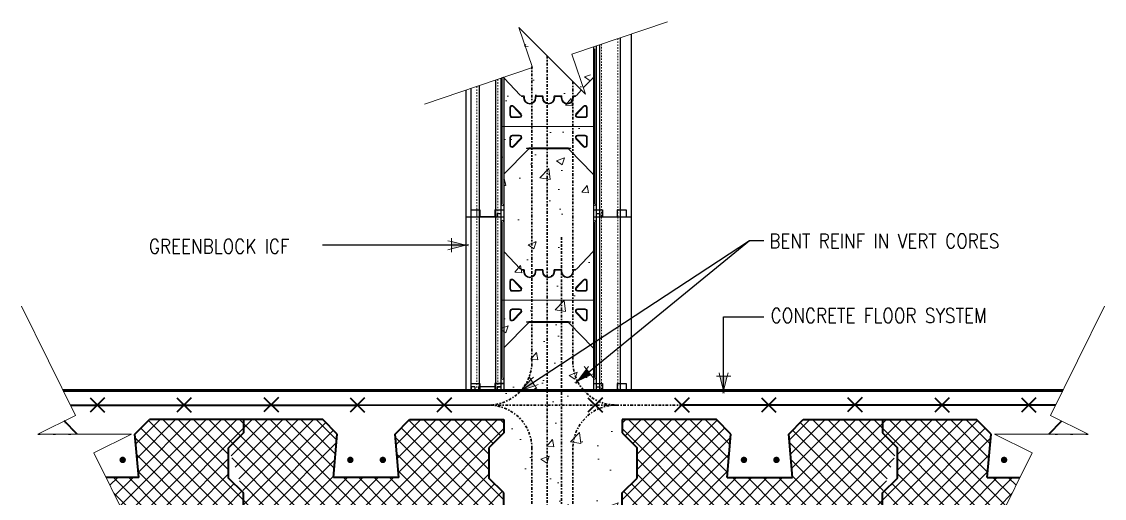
# Model space of a CAD drawing. Header units: inches. Extents: x -135.6 to -60.2, y 233.1 to 320.
# Drawn here: x -135.6 to -60.7, y 287.1 to 320 of the extents above; entities that cross this region are included whole.
import ezdxf

# ---------------------------------------------------------------- set-up
doc = ezdxf.new("R2010")
doc.units = ezdxf.units.IN
doc.header["$MEASUREMENT"] = 0
for name, pattern in [('CENTER', [2, 1.25, -0.25, 0.25, -0.25]), ('DASHED2', [0.375, 0.25, -0.125]), ('HIDDEN', [0.375, 0.25, -0.125])]:
    doc.linetypes.add(name, pattern=pattern)
for name, color, linetype, lineweight in [('A2 Hatch', 8, 'Continuous', 9), ('A4 medium', 7, 'Continuous', 35), ('A5 heavy', 5, 'Continuous', 53), ('DETAILS', 7, 'Continuous', 13), ('DIM', 3, 'Continuous', 13), ('REBAR', 2, 'CENTER', 30)]:
    doc.layers.add(name, color=color, linetype=linetype, lineweight=lineweight)
doc.styles.add('ARCTEXT', font='arctext.shx', dxfattribs={"width": 0.85})
doc.styles.add('RomanC', font='romanc.shx', dxfattribs={"width": 0.85, "height": 5})
doc.dimstyles.new('ARCTEXT1-4', dxfattribs={"dimtxt": 4, "dimasz": 2, "dimexe": 2, "dimexo": 2, "dimgap": 2, "dimtad": 1, "dimdec": 4, "dimzin": 3, "dimdsep": 46, "dimlunit": 4, "dimtxsty": 'ARCTEXT', "dimblk": 'ARCHTICK', "dimcen": 2, "dimaunit": 1, "dimadec": 0, "dimazin": 0, "dimtfac": 1, "dimtdec": 4, "dimtmove": 2, "dimatfit": 3, "dimldrblk": 'arrow', "dimfxl": 1, "dimtolj": 1, "dimtzin": 0, "dimarcsym": 0})
pattern_1 = [(45, (-3330.2749, 728.0245), (-0.53033009, 0.53033009), []), (135, (-3330.2749, 728.0245), (-0.53033009, -0.53033009), [])]
pattern_2 = [(135, (3134.04895, 728.0245), (0.53033009, 0.53033009), []), (45, (3134.04895, 728.0245), (0.53033009, -0.53033009), [])]

# ---------------------------------------------------------------- blocks, each defined once
blk = doc.blocks.new('_ArchTick')
at = {"color": 0, "linetype": 'ByBlock', "const_width": 0.15}
blk.add_lwpolyline([(-0.5, -0.5), (0.5, 0.5)], dxfattribs=at)
blk = doc.blocks.new('arrow')
at = {"layer": 'DIM'}
blk.add_hatch(color=253, dxfattribs=at).paths.add_polyline_path([(-2, 0.5), (-2, -0.5), (0, 0)])
at = {"layer": 'DIM', "lineweight": 9}
for points in [[(-2, 0.98), (-2, 0.5), (-2.47, 0.62)], [(0.37, 0.09), (0, 0)], [(0.37, -0.09), (0, 0)], [(-2, -0.98), (-2, -0.5), (-2.47, -0.62)]]:
    blk.add_lwpolyline(points, dxfattribs=at)
at = {"layer": 'DIM', "lineweight": 15}
blk.add_lwpolyline([(0, 0), (-2, -0.5), (-2, 0.5), (0, 0)], dxfattribs=at)

msp = doc.modelspace()

# ---------------------------------------------------------------- hatches: boundary and pattern name
at = {"ltscale": 0.15}
h = msp.add_hatch(dxfattribs=at)
h.set_pattern_fill('ANSI37', color=256, scale=6, style=0)
h.set_pattern_definition(pattern_2)
edge = h.paths.add_edge_path()
edge.add_line((-131.73, 291.526), (-132.635, 292.43))
edge.add_line((-134.461, 291.529), (-131.734, 291.529))
edge.add_line((-132.635, 292.43), (-134.461, 291.529))
h = msp.add_hatch(dxfattribs=at)
h.set_pattern_fill('ANSI37', color=256, scale=6, style=0)
h.set_pattern_definition(pattern_1)
edge = h.paths.add_edge_path()
edge.add_line((-64.495, 291.526), (-63.591, 292.43))
edge.add_line((-61.765, 291.529), (-64.492, 291.529))
edge.add_line((-63.591, 292.43), (-61.765, 291.529))
at = {"layer": 'A2 Hatch', "ltscale": 0.15}
h = msp.add_hatch(dxfattribs=at)
h.set_pattern_fill('AR-CONC', color=256, scale=0.8, style=0)
h.set_pattern_definition([(50, (-3184.082, 732.2644), (5.7380815, -0.502017), [0.6, -6.6]), (355, (-3184.082, 732.2644), (-1.110011, 6.017537), [0.48, -5.28]), (100.45145, (-3183.604, 732.2225), (4.628071, 5.51552), [0.509922, -5.609137]), (46.1842, (-3184.082, 733.8644), (8.537928, -1.324152), [0.9, -9.9]), (96.63564, (-3183.371, 733.754), (7.477296, 7.792949), [0.764882, -8.413704]), (351.1842, (-3184.082, 733.864), (7.477296, 7.79295), [0.72, -7.92]), (21, (-3183.282, 733.4644), (4.7752564, -3.220951), [0.6, -6.6]), (326, (-3183.282, 733.4644), (1.946523, 5.8012), [0.48, -5.28]), (71.45144, (-3182.8843, 733.196), (6.721779, 2.580249), [0.509922, -5.609137]), (37.5, (-3184.0822, 732.2644), (0.0972788, 2.6631508), [0, -5.216, 0, -5.36, 0, -5.3]), (7.5, (-3184.0822, 732.2644), (2.1045563, 3.1552937), [0, -3.056, 0, -5.096, 0, -2.02]), (327.5, (-3185.8662, 732.2644), (4.2705795, -0.180439), [0, -2, 0, -6.24, 0, -8.28]), (317.5, (-3186.6662, 732.2644), (4.6654894, 0.80084), [0, -2.6, 0, -4.144, 0, -5.88])])
h.paths.add_polyline_path([(-100.227, 316.178), (-102.213, 315.504), (-102.413, 258.488), (-99.543, 259.461), (-100.479, 262.221), (-95.883, 257.625), (-96.819, 260.385), (-94.213, 261.269), (-94.217, 293.851), (-96.217, 293.851), (-96.217, 317.537), (-97.502, 317.101), (-96.566, 314.341), (-101.163, 318.938)])
h = msp.add_hatch(dxfattribs=at)
h.set_pattern_fill('ANSI37', color=256, scale=6, style=0)
h.set_pattern_definition(pattern_2)
h.paths.add_polyline_path([(-120.213, 286.529), (-128.743, 286.529), (-129.73, 288.529), (-127.463, 288.529), (-127.73, 291.526), (-126.73, 292.526), (-120.213, 292.526), (-120.213, 291.605), (-121.248, 290.57), (-121.248, 288.488), (-120.213, 287.453)])
h = msp.add_hatch(dxfattribs=at)
h.set_pattern_fill('ANSI37', color=256, scale=6, style=0)
h.set_pattern_definition(pattern_2)
h.paths.add_polyline_path([(-108.73, 292.526), (-102.213, 292.526), (-102.213, 291.605), (-103.248, 290.57), (-103.248, 288.488), (-102.213, 287.453), (-102.213, 286.529), (-120.213, 286.529), (-120.213, 287.453), (-121.248, 288.488), (-121.248, 290.57), (-120.213, 291.605), (-120.213, 292.526), (-114.73, 292.526), (-113.73, 291.526), (-113.998, 288.529), (-109.463, 288.529), (-109.73, 291.526)])
edge = h.paths.add_edge_path()
edge.add_line((-120.213, 291.605), (-121.248, 290.57))
edge.add_line((-120.213, 287.453), (-121.248, 288.488))
edge.add_line((-121.248, 288.488), (-121.248, 290.57))
h = msp.add_hatch(dxfattribs=at)
h.set_pattern_fill('ANSI37', color=256, scale=6, style=0)
h.set_pattern_definition(pattern_1)
h.paths.add_polyline_path([(-87.495, 292.526), (-94.013, 292.526), (-94.013, 291.605), (-92.978, 290.57), (-92.978, 288.488), (-94.013, 287.453), (-94.013, 286.529), (-76.013, 286.529), (-76.013, 287.453), (-74.978, 288.488), (-74.978, 290.57), (-76.013, 291.605), (-76.013, 292.526), (-81.495, 292.526), (-82.495, 291.526), (-82.228, 288.529), (-86.763, 288.529), (-86.495, 291.526)])
edge = h.paths.add_edge_path()
edge.add_line((-76.013, 291.605), (-74.978, 290.57))
edge.add_line((-76.013, 287.453), (-74.978, 288.488))
edge.add_line((-74.978, 288.488), (-74.978, 290.57))
h = msp.add_hatch(dxfattribs=at)
h.set_pattern_fill('ANSI37', color=256, scale=6, style=0)
h.set_pattern_definition(pattern_1)
h.paths.add_polyline_path([(-76.013, 286.529), (-67.482, 286.529), (-66.495, 288.529), (-68.763, 288.529), (-68.495, 291.526), (-69.495, 292.526), (-76.013, 292.526), (-76.013, 291.605), (-74.978, 290.57), (-74.978, 288.488), (-76.013, 287.453)])
h = msp.add_hatch(color=256, dxfattribs=at)
edge = h.paths.add_edge_path()
edge.add_arc((-128.579, 289.74), 0.224, 0, 360)
h = msp.add_hatch(color=256, dxfattribs=at)
edge = h.paths.add_edge_path()
edge.add_arc((-112.828, 289.74), 0.224, 0, 360)
h = msp.add_hatch(color=256, dxfattribs=at)
edge = h.paths.add_edge_path()
edge.add_arc((-110.579, 289.74), 0.224, 0, 360)
h = msp.add_hatch(color=256, dxfattribs=at)
edge = h.paths.add_edge_path()
edge.add_arc((-85.593, 289.74), 0.224, 0, 360)
h = msp.add_hatch(color=256, dxfattribs=at)
edge = h.paths.add_edge_path()
edge.add_arc((-83.344, 289.74), 0.224, 0, 360)
h = msp.add_hatch(color=256, dxfattribs=at)
edge = h.paths.add_edge_path()
edge.add_arc((-67.593, 289.74), 0.224, 0, 360)

# ---------------------------------------------------------------- linework, layer by layer
at = {"color": 1}
for p, q in [((-93.388, 319.175), (-93.388, 306.529)), ((-95.598, 318.426), (-95.598, 306.529)), ((-94.153, 318.916), (-94.153, 306.529)), ((-96.013, 318.285), (-96.013, 306.529)), ((-95.813, 318.353), (-95.813, 306.529)), ((-102.213, 316.182), (-102.213, 306.529)), ((-104.488, 315.411), (-104.488, 306.529)), ((-103.913, 315.606), (-103.913, 306.529)), ((-102.788, 315.987), (-102.788, 306.529)), ((-102.413, 316.114), (-102.413, 306.529)), ((-104.838, 315.292), (-104.838, 306.529)), ((-104.838, 306.529), (-102.213, 306.529)), ((-104.838, 306.529), (-102.663, 306.529)), ((-104.838, 306.529), (-104.838, 294.529)), ((-104.838, 306.529), (-102.663, 306.529)), ((-104.838, 306.529), (-102.213, 306.529)), ((-104.488, 307.029), (-103.863, 307.029)), ((-104.488, 307.029), (-104.488, 294.529)), ((-103.913, 307.029), (-103.913, 294.529)), ((-102.788, 306.529), (-103.913, 306.529)), ((-102.788, 306.529), (-103.913, 306.529)), ((-103.863, 307.029), (-103.863, 306.529)), ((-102.838, 307.029), (-102.838, 306.529)), ((-102.838, 307.029), (-102.213, 307.029)), ((-102.788, 307.029), (-102.788, 294.529)), ((-102.663, 306.779), (-102.663, 306.529)), ((-102.663, 306.779), (-102.413, 306.779)), ((-102.413, 306.779), (-102.413, 294.529)), ((-102.413, 306.529), (-102.213, 306.529)), ((-102.413, 306.529), (-102.213, 306.529)), ((-102.213, 307.029), (-102.213, 294.529)), ((-102.213, 307.029), (-102.213, 306.529)), ((-96.013, 307.029), (-96.013, 294.529)), ((-96.013, 307.029), (-95.388, 307.029)), ((-96.013, 307.029), (-96.013, 306.529)), ((-96.013, 306.529), (-93.388, 306.529)), ((-95.913, 306.529), (-95.813, 306.529)), ((-95.813, 306.779), (-95.813, 294.529)), ((-95.813, 306.779), (-95.563, 306.779)), ((-95.598, 306.529), (-93.388, 306.529)), ((-95.598, 306.529), (-95.598, 294.529)), ((-95.563, 306.779), (-95.563, 306.529)), ((-95.388, 307.029), (-95.388, 306.529)), ((-94.363, 307.029), (-94.363, 306.529)), ((-94.363, 307.029), (-93.738, 307.029)), ((-94.153, 306.529), (-94.153, 294.529)), ((-93.738, 307.029), (-93.738, 306.529)), ((-93.388, 306.529), (-93.388, 294.529)), ((-104.838, 294.529), (-102.213, 294.529)), ((-104.838, 294.529), (-102.213, 294.529)), ((-104.838, 294.529), (-102.663, 294.529)), ((-104.838, 294.529), (-102.663, 294.529)), ((-104.838, 294.529), (-102.213, 294.529)), ((-104.838, 294.529), (-102.213, 294.529)), ((-104.838, 294.529), (-102.213, 294.529)), ((-104.838, 294.529), (-102.663, 294.529)), ((-104.838, 294.529), (-102.663, 294.529)), ((-104.838, 294.529), (-102.213, 294.529)), ((-104.838, 294.529), (-102.213, 294.529)), ((-104.838, 294.529), (-102.663, 294.529)), ((-104.838, 294.529), (-102.663, 294.529)), ((-104.838, 294.529), (-102.213, 294.529)), ((-104.838, 294.529), (-102.663, 294.529)), ((-104.838, 294.529), (-102.663, 294.529)), ((-104.838, 294.529), (-102.213, 294.529)), ((-104.838, 294.529), (-102.213, 294.529)), ((-104.838, 294.529), (-102.213, 294.529)), ((-104.838, 294.529), (-102.663, 294.529)), ((-104.838, 294.529), (-102.663, 294.529)), ((-104.838, 294.529), (-102.213, 294.529)), ((-104.838, 294.529), (-102.213, 294.529)), ((-104.838, 294.529), (-102.213, 294.529)), ((-104.838, 294.529), (-102.663, 294.529)), ((-104.838, 294.529), (-102.663, 294.529)), ((-104.838, 294.529), (-102.213, 294.529)), ((-104.838, 294.529), (-102.213, 294.529)), ((-104.838, 294.529), (-102.663, 294.529)), ((-104.838, 294.529), (-102.663, 294.529)), ((-104.838, 294.529), (-102.213, 294.529)), ((-104.838, 294.529), (-102.663, 294.529)), ((-104.838, 294.529), (-102.663, 294.529)), ((-104.838, 294.529), (-102.213, 294.529)), ((-104.838, 294.529), (-102.213, 294.529)), ((-104.488, 295.029), (-103.863, 295.029)), ((-104.488, 295.029), (-103.863, 295.029)), ((-104.488, 295.029), (-103.863, 295.029)), ((-104.488, 295.029), (-103.863, 295.029)), ((-104.488, 295.029), (-103.863, 295.029)), ((-104.488, 295.029), (-103.863, 295.029)), ((-104.488, 295.029), (-103.863, 295.029)), ((-104.488, 295.029), (-103.863, 295.029)), ((-104.488, 295.029), (-103.863, 295.029)), ((-104.488, 295.029), (-103.863, 295.029)), ((-104.488, 295.029), (-103.863, 295.029)), ((-104.488, 295.029), (-103.863, 295.029)), ((-104.488, 295.029), (-103.863, 295.029)), ((-104.488, 295.029), (-103.863, 295.029)), ((-104.463, 294.779), (-104.463, 294.529)), ((-104.213, 294.779), (-104.463, 294.779)), ((-104.463, 294.779), (-104.463, 294.529)), ((-104.213, 294.779), (-104.463, 294.779)), ((-104.463, 294.779), (-104.463, 294.529)), ((-104.213, 294.779), (-104.463, 294.779)), ((-104.213, 294.779), (-104.213, 294.529)), ((-104.213, 294.779), (-104.213, 294.529)), ((-104.213, 294.779), (-104.213, 294.529)), ((-102.838, 294.779), (-103.963, 294.779)), ((-103.963, 294.779), (-103.963, 294.529)), ((-102.838, 294.779), (-103.963, 294.779)), ((-103.963, 294.779), (-103.963, 294.529)), ((-102.838, 294.779), (-103.963, 294.779)), ((-103.963, 294.779), (-103.963, 294.529)), ((-102.788, 294.529), (-103.913, 294.529)), ((-102.788, 294.529), (-103.913, 294.529)), ((-102.788, 294.529), (-103.913, 294.529)), ((-102.788, 294.529), (-103.913, 294.529)), ((-102.788, 294.529), (-103.913, 294.529)), ((-102.788, 294.529), (-103.913, 294.529)), ((-102.788, 294.529), (-103.913, 294.529)), ((-102.788, 294.529), (-103.913, 294.529)), ((-102.788, 294.529), (-103.913, 294.529)), ((-102.788, 294.529), (-103.913, 294.529)), ((-102.788, 294.529), (-103.913, 294.529)), ((-102.788, 294.529), (-103.913, 294.529)), ((-102.788, 294.529), (-103.913, 294.529)), ((-102.788, 294.529), (-103.913, 294.529)), ((-102.788, 294.529), (-103.913, 294.529)), ((-102.788, 294.529), (-103.913, 294.529)), ((-103.863, 295.029), (-103.863, 294.529)), ((-103.863, 295.029), (-103.863, 294.529)), ((-103.863, 295.029), (-103.863, 294.529)), ((-103.863, 295.029), (-103.863, 294.529)), ((-103.863, 295.029), (-103.863, 294.529)), ((-103.863, 295.029), (-103.863, 294.529)), ((-103.863, 295.029), (-103.863, 294.529)), ((-103.863, 295.029), (-103.863, 294.529)), ((-103.863, 295.029), (-103.863, 294.529)), ((-103.863, 295.029), (-103.863, 294.529)), ((-103.863, 295.029), (-103.863, 294.529)), ((-103.863, 295.029), (-103.863, 294.529)), ((-103.863, 295.029), (-103.863, 294.529)), ((-103.863, 295.029), (-103.863, 294.529)), ((-102.838, 295.029), (-102.838, 294.529)), ((-102.838, 295.029), (-102.213, 295.029)), ((-102.838, 295.029), (-102.838, 294.529)), ((-102.838, 295.029), (-102.213, 295.029)), ((-102.838, 295.029), (-102.838, 294.529)), ((-102.838, 295.029), (-102.213, 295.029)), ((-102.838, 295.029), (-102.838, 294.529)), ((-102.838, 295.029), (-102.213, 295.029)), ((-102.838, 295.029), (-102.838, 294.529)), ((-102.838, 295.029), (-102.213, 295.029)), ((-102.838, 295.029), (-102.838, 294.529)), ((-102.838, 295.029), (-102.213, 295.029)), ((-102.838, 295.029), (-102.838, 294.529)), ((-102.838, 295.029), (-102.213, 295.029)), ((-102.838, 295.029), (-102.838, 294.529)), ((-102.838, 295.029), (-102.213, 295.029)), ((-102.838, 295.029), (-102.838, 294.529)), ((-102.213, 295.029), (-102.838, 295.029)), ((-102.838, 295.029), (-102.838, 294.529)), ((-102.838, 295.029), (-102.213, 295.029)), ((-102.838, 295.029), (-102.838, 294.529)), ((-102.838, 295.029), (-102.213, 295.029)), ((-102.838, 295.029), (-102.838, 294.529)), ((-102.838, 295.029), (-102.213, 295.029)), ((-102.838, 295.029), (-102.838, 294.529)), ((-102.838, 295.029), (-102.213, 295.029)), ((-102.838, 295.029), (-102.838, 294.529)), ((-102.838, 295.029), (-102.213, 295.029)), ((-102.838, 295.029), (-102.838, 294.529)), ((-102.213, 295.029), (-102.838, 295.029)), ((-102.838, 295.029), (-102.838, 294.529)), ((-102.838, 295.029), (-102.213, 295.029)), ((-102.838, 295.029), (-102.838, 294.529)), ((-102.213, 295.029), (-102.838, 295.029)), ((-102.663, 294.779), (-102.663, 294.529)), ((-102.663, 294.779), (-102.413, 294.779)), ((-102.663, 294.779), (-102.663, 294.529)), ((-102.663, 294.779), (-102.413, 294.779)), ((-102.663, 294.779), (-102.663, 294.529)), ((-102.663, 294.779), (-102.413, 294.779)), ((-102.663, 294.779), (-102.663, 294.529)), ((-102.663, 294.779), (-102.413, 294.779)), ((-102.663, 294.779), (-102.663, 294.529)), ((-102.663, 294.779), (-102.413, 294.779)), ((-102.663, 294.779), (-102.663, 294.529)), ((-102.663, 294.779), (-102.413, 294.779)), ((-102.663, 294.779), (-102.663, 294.529)), ((-102.663, 294.779), (-102.413, 294.779)), ((-102.663, 294.779), (-102.663, 294.529)), ((-102.663, 294.779), (-102.413, 294.779)), ((-102.663, 294.779), (-102.663, 294.529)), ((-102.413, 294.779), (-102.663, 294.779)), ((-102.663, 294.779), (-102.663, 294.529)), ((-102.663, 294.779), (-102.413, 294.779)), ((-102.663, 294.779), (-102.663, 294.529)), ((-102.663, 294.779), (-102.413, 294.779)), ((-102.663, 294.779), (-102.663, 294.529)), ((-102.663, 294.779), (-102.413, 294.779)), ((-102.663, 294.779), (-102.663, 294.529)), ((-102.663, 294.779), (-102.413, 294.779)), ((-102.663, 294.779), (-102.663, 294.529)), ((-102.663, 294.779), (-102.413, 294.779)), ((-102.663, 294.779), (-102.663, 294.529)), ((-102.413, 294.779), (-102.663, 294.779)), ((-102.663, 294.779), (-102.663, 294.529)), ((-102.663, 294.779), (-102.413, 294.779)), ((-102.663, 294.779), (-102.663, 294.529)), ((-102.413, 294.779), (-102.663, 294.779)), ((-102.413, 294.779), (-102.413, 294.529)), ((-102.413, 294.779), (-102.413, 294.529)), ((-102.413, 294.779), (-102.413, 294.529)), ((-102.413, 294.529), (-102.213, 294.529)), ((-102.413, 294.529), (-102.213, 294.529)), ((-102.413, 294.529), (-102.213, 294.529)), ((-102.413, 294.529), (-102.213, 294.529)), ((-102.413, 294.529), (-102.213, 294.529)), ((-102.413, 294.529), (-102.213, 294.529)), ((-102.413, 294.529), (-102.213, 294.529)), ((-102.413, 294.529), (-102.213, 294.529)), ((-102.413, 294.529), (-102.213, 294.529)), ((-102.413, 294.529), (-102.213, 294.529)), ((-102.413, 294.529), (-102.213, 294.529)), ((-102.413, 294.529), (-102.213, 294.529)), ((-102.413, 294.529), (-102.213, 294.529)), ((-102.413, 294.529), (-102.213, 294.529)), ((-102.413, 294.529), (-102.213, 294.529)), ((-102.413, 294.529), (-102.213, 294.529)), ((-102.213, 295.029), (-102.213, 294.529)), ((-102.213, 295.029), (-102.213, 294.529)), ((-102.213, 295.029), (-102.213, 294.529)), ((-102.213, 295.029), (-102.213, 294.529)), ((-102.213, 295.029), (-102.213, 294.529)), ((-102.213, 295.029), (-102.213, 294.529)), ((-102.213, 295.029), (-102.213, 294.529)), ((-102.213, 295.029), (-102.213, 294.529)), ((-102.213, 295.029), (-102.213, 294.529)), ((-102.213, 295.029), (-102.213, 294.529)), ((-102.213, 295.029), (-102.213, 294.529)), ((-102.213, 295.029), (-102.213, 294.529)), ((-102.213, 295.029), (-102.213, 294.529)), ((-102.213, 295.029), (-102.213, 294.529)), ((-96.217, 294.529), (-93.592, 294.529)), ((-96.013, 295.029), (-95.388, 295.029)), ((-96.013, 295.029), (-96.013, 294.529)), ((-96.013, 294.529), (-93.388, 294.529)), ((-96.013, 294.529), (-95.813, 294.529)), ((-95.813, 294.779), (-95.563, 294.779)), ((-95.563, 294.779), (-95.563, 294.529)), ((-95.388, 295.029), (-95.388, 294.529)), ((-94.363, 295.029), (-94.363, 294.529)), ((-94.363, 295.029), (-93.738, 295.029)), ((-93.738, 295.029), (-93.738, 294.529)), ((-93.588, 294.529), (-93.388, 294.529)), ((-93.588, 294.529), (-93.388, 294.529)), ((-93.588, 294.529), (-93.388, 294.529)), ((-93.588, 294.529), (-93.388, 294.529))]:
    msp.add_line(p, q, dxfattribs=at)
at = {"color": 1, "linetype": 'HIDDEN', "ltscale": 0.02}
for p, q in [((-104.488, 307.029), (-103.863, 307.029)), ((-104.488, 307.029), (-104.488, 306.529)), ((-103.863, 307.029), (-103.863, 306.529)), ((-102.838, 307.029), (-102.838, 306.529)), ((-102.838, 307.029), (-102.213, 307.029)), ((-96.013, 307.029), (-95.388, 307.029)), ((-95.813, 306.779), (-95.813, 306.529)), ((-95.813, 306.779), (-95.563, 306.779)), ((-95.563, 306.779), (-95.563, 306.529)), ((-95.388, 307.029), (-95.388, 306.529)), ((-94.363, 307.029), (-94.363, 306.529)), ((-94.363, 307.029), (-93.738, 307.029)), ((-93.738, 307.029), (-93.738, 306.529)), ((-104.488, 295.029), (-103.863, 295.029)), ((-104.488, 295.029), (-104.488, 294.529)), ((-104.488, 295.029), (-103.863, 295.029)), ((-104.488, 295.029), (-103.863, 295.029)), ((-104.488, 295.029), (-104.488, 294.529)), ((-104.488, 295.029), (-103.863, 295.029)), ((-104.488, 295.029), (-103.863, 295.029)), ((-104.488, 295.029), (-104.488, 294.529)), ((-104.488, 295.029), (-103.863, 295.029)), ((-104.488, 295.029), (-104.488, 294.529)), ((-104.488, 295.029), (-103.863, 295.029)), ((-104.488, 295.029), (-104.488, 294.529)), ((-104.488, 295.029), (-103.863, 295.029)), ((-104.488, 295.029), (-103.863, 295.029)), ((-104.488, 295.029), (-104.488, 294.529)), ((-104.488, 295.029), (-103.863, 295.029)), ((-104.488, 295.029), (-104.488, 294.529)), ((-104.488, 295.029), (-103.863, 295.029)), ((-104.488, 295.029), (-103.863, 295.029)), ((-104.488, 295.029), (-104.488, 294.529)), ((-104.488, 295.029), (-103.863, 295.029)), ((-104.488, 295.029), (-103.863, 295.029)), ((-104.488, 295.029), (-104.488, 294.529)), ((-104.488, 295.029), (-103.863, 295.029)), ((-104.488, 295.029), (-104.488, 294.529)), ((-104.488, 295.029), (-103.863, 295.029)), ((-104.488, 295.029), (-104.488, 294.529)), ((-103.863, 295.029), (-103.863, 294.529)), ((-103.863, 295.029), (-103.863, 294.529)), ((-103.863, 295.029), (-103.863, 294.529)), ((-103.863, 295.029), (-103.863, 294.529)), ((-103.863, 295.029), (-103.863, 294.529)), ((-103.863, 295.029), (-103.863, 294.529)), ((-103.863, 295.029), (-103.863, 294.529)), ((-103.863, 295.029), (-103.863, 294.529)), ((-103.863, 295.029), (-103.863, 294.529)), ((-103.863, 295.029), (-103.863, 294.529)), ((-103.863, 295.029), (-103.863, 294.529)), ((-103.863, 295.029), (-103.863, 294.529)), ((-103.863, 295.029), (-103.863, 294.529)), ((-103.863, 295.029), (-103.863, 294.529)), ((-103.863, 295.029), (-103.863, 294.529)), ((-103.863, 295.029), (-103.863, 294.529)), ((-102.838, 295.029), (-102.838, 294.529)), ((-102.838, 295.029), (-102.213, 295.029)), ((-102.838, 295.029), (-102.838, 294.529)), ((-102.838, 295.029), (-102.213, 295.029)), ((-102.838, 295.029), (-102.838, 294.529)), ((-102.838, 295.029), (-102.213, 295.029)), ((-102.838, 295.029), (-102.838, 294.529)), ((-102.838, 295.029), (-102.213, 295.029)), ((-102.838, 295.029), (-102.838, 294.529)), ((-102.838, 295.029), (-102.213, 295.029)), ((-102.838, 295.029), (-102.838, 294.529)), ((-102.838, 295.029), (-102.213, 295.029)), ((-102.838, 295.029), (-102.838, 294.529)), ((-102.838, 295.029), (-102.213, 295.029)), ((-102.838, 295.029), (-102.838, 294.529)), ((-102.838, 295.029), (-102.213, 295.029)), ((-102.838, 295.029), (-102.838, 294.529)), ((-102.838, 295.029), (-102.213, 295.029)), ((-102.838, 295.029), (-102.838, 294.529)), ((-102.838, 295.029), (-102.213, 295.029)), ((-102.838, 295.029), (-102.838, 294.529)), ((-102.838, 295.029), (-102.213, 295.029)), ((-102.838, 295.029), (-102.838, 294.529)), ((-102.838, 295.029), (-102.213, 295.029)), ((-102.838, 295.029), (-102.838, 294.529)), ((-102.838, 295.029), (-102.213, 295.029)), ((-102.838, 295.029), (-102.838, 294.529)), ((-102.838, 295.029), (-102.213, 295.029)), ((-102.838, 295.029), (-102.838, 294.529)), ((-102.838, 295.029), (-102.213, 295.029)), ((-102.838, 295.029), (-102.838, 294.529)), ((-102.838, 295.029), (-102.213, 295.029)), ((-96.013, 295.029), (-95.388, 295.029)), ((-95.813, 294.779), (-95.813, 294.529)), ((-95.813, 294.779), (-95.563, 294.779)), ((-95.563, 294.779), (-95.563, 294.529)), ((-95.388, 295.029), (-95.388, 294.529)), ((-94.363, 295.029), (-94.363, 294.529)), ((-94.363, 295.029), (-93.738, 295.029)), ((-93.738, 295.029), (-93.738, 294.529))]:
    msp.add_line(p, q, dxfattribs=at)
at = {"ltscale": 0.15}
for p, q in [((-103.863, 306.529), (-102.838, 306.529)), ((-103.863, 306.529), (-102.838, 306.529)), ((-103.863, 294.529), (-102.838, 294.529)), ((-103.863, 294.529), (-102.838, 294.529)), ((-103.863, 294.529), (-102.838, 294.529)), ((-103.863, 294.529), (-102.838, 294.529)), ((-103.863, 294.529), (-102.838, 294.529)), ((-103.863, 294.529), (-102.838, 294.529)), ((-103.863, 294.529), (-102.838, 294.529)), ((-103.863, 294.529), (-102.838, 294.529)), ((-103.863, 294.529), (-102.838, 294.529)), ((-103.863, 294.529), (-102.838, 294.529)), ((-103.863, 294.529), (-102.838, 294.529)), ((-103.863, 294.529), (-102.838, 294.529)), ((-103.863, 294.529), (-102.838, 294.529)), ((-103.863, 294.529), (-102.838, 294.529)), ((-103.863, 294.529), (-102.838, 294.529)), ((-103.863, 294.529), (-102.838, 294.529)), ((-120.213, 291.605), (-121.248, 290.57)), ((-76.013, 291.605), (-74.978, 290.57)), ((-121.248, 288.488), (-121.248, 290.57)), ((-74.978, 288.488), (-74.978, 290.57)), ((-120.213, 287.453), (-121.248, 288.488)), ((-76.013, 287.453), (-74.978, 288.488))]:
    msp.add_line(p, q, dxfattribs=at)
at = {"layer": 'A2 Hatch', "linetype": 'DASHED2', "ltscale": 0.15}
for p, q in [((-95.438, 318.48), (-95.438, 306.529)), ((-94.313, 318.861), (-94.313, 306.529)), ((-104.073, 315.551), (-104.073, 306.529)), ((-102.628, 316.041), (-102.628, 306.529)), ((-104.073, 307.029), (-104.073, 294.529)), ((-102.628, 307.029), (-102.628, 294.529)), ((-95.438, 306.529), (-95.438, 294.529)), ((-94.313, 306.529), (-94.313, 294.529))]:
    msp.add_line(p, q, dxfattribs=at)
at = {"layer": 'A4 medium', "ltscale": 0.15}
for p, q in [((-129.839, 294.029), (-130.839, 293.029)), ((-130.839, 294.029), (-129.839, 293.029)), ((-123.839, 294.029), (-124.839, 293.029)), ((-124.839, 294.029), (-123.839, 293.029)), ((-117.804, 294.064), (-118.804, 293.064)), ((-118.804, 294.064), (-117.804, 293.064)), ((-111.839, 294.029), (-112.839, 293.029)), ((-112.839, 294.029), (-111.839, 293.029)), ((-105.839, 294.029), (-106.839, 293.029)), ((-106.839, 294.029), (-105.839, 293.029)), ((-96.387, 294.029), (-95.387, 293.029)), ((-95.387, 294.029), (-96.387, 293.029)), ((-90.387, 294.029), (-89.387, 293.029)), ((-89.387, 294.029), (-90.387, 293.029)), ((-84.387, 294.029), (-83.387, 293.029)), ((-83.387, 294.029), (-84.387, 293.029)), ((-78.422, 294.064), (-77.422, 293.064)), ((-77.422, 294.064), (-78.422, 293.064)), ((-72.387, 294.029), (-71.387, 293.029)), ((-71.387, 294.029), (-72.387, 293.029)), ((-66.387, 294.029), (-65.387, 293.029)), ((-65.387, 294.029), (-66.387, 293.029)), ((-132.198, 293.529), (-130.339, 293.529)), ((-130.339, 293.529), (-124.339, 293.529)), ((-124.339, 293.529), (-118.339, 293.529)), ((-118.339, 293.529), (-112.339, 293.529)), ((-83.887, 293.529), (-89.887, 293.529)), ((-77.887, 293.529), (-83.887, 293.529)), ((-71.887, 293.529), (-77.887, 293.529)), ((-65.887, 293.529), (-71.887, 293.529)), ((-64.028, 293.529), (-65.887, 293.529)), ((-131.73, 291.526), (-132.635, 292.43)), ((-127.73, 291.526), (-126.73, 292.526)), ((-120.213, 292.526), (-126.73, 292.526)), ((-120.213, 292.526), (-120.213, 291.605)), ((-114.73, 292.526), (-120.213, 292.526)), ((-113.73, 291.526), (-114.73, 292.526)), ((-109.73, 291.526), (-108.73, 292.526)), ((-108.73, 292.526), (-102.213, 292.526)), ((-102.213, 292.526), (-102.213, 291.605)), ((-94.013, 292.526), (-94.013, 291.605)), ((-87.495, 292.526), (-94.013, 292.526)), ((-86.495, 291.526), (-87.495, 292.526)), ((-82.495, 291.526), (-81.495, 292.526)), ((-81.495, 292.526), (-76.013, 292.526)), ((-76.013, 292.526), (-76.013, 291.605)), ((-76.013, 292.526), (-69.495, 292.526)), ((-68.495, 291.526), (-69.495, 292.526)), ((-64.495, 291.526), (-63.591, 292.43)), ((-127.463, 288.529), (-127.73, 291.526)), ((-120.213, 291.605), (-121.248, 290.57)), ((-113.998, 288.529), (-113.73, 291.526)), ((-109.463, 288.529), (-109.73, 291.526)), ((-102.213, 291.605), (-103.248, 290.57)), ((-94.013, 291.605), (-92.978, 290.57)), ((-86.763, 288.529), (-86.495, 291.526)), ((-82.228, 288.529), (-82.495, 291.526)), ((-76.013, 291.605), (-74.978, 290.57)), ((-68.763, 288.529), (-68.495, 291.526)), ((-121.248, 288.488), (-121.248, 290.57)), ((-103.248, 290.57), (-103.248, 288.488)), ((-92.978, 288.488), (-92.978, 290.57)), ((-74.978, 288.488), (-74.978, 290.57)), ((-127.463, 288.529), (-129.73, 288.529)), ((-120.213, 287.453), (-121.248, 288.488)), ((-109.463, 288.529), (-113.998, 288.529)), ((-102.213, 287.453), (-103.248, 288.488)), ((-94.013, 287.453), (-92.978, 288.488)), ((-86.763, 288.529), (-82.228, 288.529)), ((-76.013, 287.453), (-74.978, 288.488)), ((-68.763, 288.529), (-66.495, 288.529)), ((-120.213, 286.529), (-120.213, 287.453)), ((-102.213, 286.529), (-102.213, 287.453)), ((-94.013, 286.529), (-94.013, 287.453)), ((-76.013, 286.529), (-76.013, 287.453))]:
    msp.add_line(p, q, dxfattribs=at)
at = {"layer": 'A5 heavy', "ltscale": 0.15}
msp.add_line((-63.535, 294.529), (-132.691, 294.529), dxfattribs=at)
at = {"layer": 'DETAILS', "color": 6, "lineweight": 20}
for p, q in [((-96.013, 316.2), (-96.013, 318.179)), ((-95.913, 318.154), (-95.913, 307.457)), ((-102.313, 316.182), (-102.313, 307.457)), ((-102.213, 316.216), (-102.213, 316.2)), ((-102.213, 316.2), (-102.213, 309.438)), ((-96.013, 309.438), (-96.013, 316.2)), ((-102.185, 316.13), (-101.067, 314.94)), ((-96.715, 315.458), (-96.041, 316.13)), ((-100.995, 314.909), (-100.988, 314.909)), ((-100.838, 314.909), (-100.995, 314.909)), ((-100.988, 314.909), (-100.988, 314.859)), ((-100.988, 314.859), (-100.888, 314.859)), ((-100.838, 314.809), (-100.838, 314.754)), ((-100.788, 314.754), (-100.788, 314.859)), ((-100.038, 314.859), (-100.038, 314.754)), ((-99.538, 314.909), (-99.988, 314.909)), ((-99.988, 314.754), (-99.988, 314.809)), ((-99.938, 314.859), (-99.588, 314.859)), ((-99.538, 314.809), (-99.538, 314.754)), ((-99.488, 314.754), (-99.488, 314.859)), ((-98.738, 314.859), (-98.738, 314.754)), ((-98.238, 314.909), (-98.688, 314.909)), ((-98.688, 314.754), (-98.688, 314.809)), ((-98.638, 314.859), (-98.288, 314.859)), ((-98.238, 314.809), (-98.238, 314.754)), ((-98.188, 314.754), (-98.188, 314.859)), ((-97.438, 314.859), (-97.438, 314.754)), ((-97.231, 314.909), (-97.388, 314.909)), ((-97.388, 314.754), (-97.388, 314.809)), ((-97.338, 314.859), (-97.238, 314.859)), ((-97.238, 314.859), (-97.238, 314.909)), ((-97.238, 314.909), (-97.231, 314.909)), ((-97.158, 314.94), (-96.849, 315.302)), ((-101.788, 314.09), (-101.788, 313.549)), ((-101.738, 314.09), (-101.738, 313.549)), ((-101.046, 313.619), (-101.566, 314.16)), ((-101.01, 313.653), (-101.53, 314.194)), ((-96.696, 314.194), (-97.216, 313.653)), ((-96.66, 314.16), (-97.179, 313.619)), ((-96.488, 313.549), (-96.488, 314.09)), ((-96.438, 313.549), (-96.438, 314.09)), ((-101.638, 313.449), (-101.119, 313.449)), ((-101.638, 313.399), (-101.119, 313.399)), ((-97.107, 313.449), (-96.588, 313.449)), ((-97.107, 313.399), (-96.588, 313.399)), ((-102.313, 312.779), (-95.913, 312.779)), ((-101.788, 312.029), (-101.788, 311.488)), ((-101.738, 312.029), (-101.738, 311.488)), ((-101.119, 312.179), (-101.638, 312.179)), ((-101.119, 312.129), (-101.638, 312.129)), ((-101.566, 311.419), (-101.046, 311.96)), ((-101.53, 311.384), (-101.01, 311.925)), ((-97.216, 311.925), (-96.696, 311.384)), ((-97.179, 311.96), (-96.66, 311.419)), ((-96.588, 312.179), (-97.107, 312.179)), ((-96.588, 312.129), (-97.107, 312.129)), ((-96.488, 311.488), (-96.488, 312.029)), ((-96.438, 311.488), (-96.438, 312.029)), ((-102.184, 309.509), (-100.532, 311.185)), ((-100.483, 311.299), (-100.639, 311.284)), ((-100.639, 311.264), (-100.483, 311.249)), ((-99.113, 311.299), (-100.483, 311.299)), ((-100.483, 311.249), (-99.113, 311.249)), ((-100.426, 311.229), (-99.113, 311.229)), ((-97.743, 311.299), (-99.113, 311.299)), ((-99.113, 311.249), (-97.743, 311.249)), ((-99.113, 311.229), (-97.8, 311.229)), ((-97.587, 311.284), (-97.743, 311.299)), ((-97.743, 311.249), (-97.587, 311.264)), ((-97.694, 311.185), (-96.042, 309.509)), ((-102.213, 307.43), (-102.213, 309.438)), ((-96.013, 309.438), (-96.013, 307.43)), ((-102.32, 307.432), (-102.365, 307.352)), ((-102.365, 307.352), (-102.279, 307.302)), ((-102.313, 307.493), (-102.313, 307.457)), ((-102.279, 307.302), (-102.22, 307.405)), ((-96.006, 307.405), (-95.947, 307.302)), ((-95.947, 307.302), (-95.861, 307.352)), ((-95.913, 307.457), (-95.913, 307.493)), ((-95.861, 307.352), (-95.906, 307.432)), ((-102.365, 306.256), (-102.279, 306.306)), ((-102.32, 306.177), (-102.365, 306.256)), ((-102.313, 306.154), (-102.313, 295.457)), ((-102.313, 306.115), (-102.313, 306.152)), ((-102.279, 306.306), (-102.22, 306.204)), ((-102.213, 306.179), (-102.213, 304.2)), ((-96.013, 304.2), (-96.013, 306.179)), ((-96.006, 306.204), (-95.947, 306.306)), ((-95.947, 306.306), (-95.861, 306.256)), ((-95.913, 306.154), (-95.913, 295.457)), ((-95.913, 306.152), (-95.913, 306.115)), ((-95.861, 306.256), (-95.906, 306.177)), ((-102.213, 304.2), (-102.213, 297.438)), ((-96.013, 297.438), (-96.013, 304.2)), ((-102.185, 304.13), (-101.067, 302.94)), ((-97.158, 302.94), (-96.041, 304.13)), ((-100.995, 302.909), (-100.988, 302.909)), ((-100.838, 302.909), (-100.995, 302.909)), ((-100.988, 302.909), (-100.988, 302.859)), ((-100.988, 302.859), (-100.888, 302.859)), ((-100.838, 302.809), (-100.838, 302.754)), ((-100.788, 302.754), (-100.788, 302.859)), ((-100.038, 302.859), (-100.038, 302.754)), ((-99.538, 302.909), (-99.988, 302.909)), ((-99.988, 302.754), (-99.988, 302.809)), ((-99.938, 302.859), (-99.588, 302.859)), ((-99.538, 302.809), (-99.538, 302.754)), ((-99.488, 302.754), (-99.488, 302.859)), ((-98.738, 302.859), (-98.738, 302.754)), ((-98.238, 302.909), (-98.688, 302.909)), ((-98.688, 302.754), (-98.688, 302.809)), ((-98.638, 302.859), (-98.288, 302.859)), ((-98.238, 302.809), (-98.238, 302.754)), ((-98.188, 302.754), (-98.188, 302.859)), ((-97.438, 302.859), (-97.438, 302.754)), ((-97.231, 302.909), (-97.388, 302.909)), ((-97.388, 302.754), (-97.388, 302.809)), ((-97.338, 302.859), (-97.238, 302.859)), ((-97.238, 302.859), (-97.238, 302.909)), ((-97.238, 302.909), (-97.231, 302.909)), ((-101.788, 302.09), (-101.788, 301.549)), ((-101.738, 302.09), (-101.738, 301.549)), ((-101.046, 301.619), (-101.566, 302.16)), ((-101.01, 301.653), (-101.53, 302.194)), ((-96.696, 302.194), (-97.216, 301.653)), ((-96.66, 302.16), (-97.179, 301.619)), ((-96.488, 301.549), (-96.488, 302.09)), ((-96.438, 301.549), (-96.438, 302.09)), ((-101.638, 301.449), (-101.119, 301.449)), ((-101.638, 301.399), (-101.119, 301.399)), ((-97.107, 301.449), (-96.588, 301.449)), ((-97.107, 301.399), (-96.588, 301.399)), ((-102.313, 300.779), (-95.913, 300.779)), ((-101.788, 300.029), (-101.788, 299.488)), ((-101.738, 300.029), (-101.738, 299.488)), ((-101.119, 300.179), (-101.638, 300.179)), ((-101.119, 300.129), (-101.638, 300.129)), ((-101.566, 299.419), (-101.046, 299.96)), ((-101.53, 299.384), (-101.01, 299.925)), ((-97.216, 299.925), (-96.696, 299.384)), ((-97.179, 299.96), (-96.66, 299.419)), ((-96.588, 300.179), (-97.107, 300.179)), ((-96.588, 300.129), (-97.107, 300.129)), ((-96.488, 299.488), (-96.488, 300.029)), ((-96.438, 299.488), (-96.438, 300.029)), ((-102.184, 297.509), (-100.532, 299.185)), ((-100.483, 299.299), (-100.639, 299.284)), ((-100.639, 299.264), (-100.483, 299.249)), ((-99.113, 299.299), (-100.483, 299.299)), ((-100.483, 299.249), (-99.113, 299.249)), ((-100.426, 299.229), (-99.113, 299.229)), ((-97.743, 299.299), (-99.113, 299.299)), ((-99.113, 299.249), (-97.743, 299.249)), ((-99.113, 299.229), (-97.8, 299.229)), ((-97.587, 299.284), (-97.743, 299.299)), ((-97.743, 299.249), (-97.587, 299.264)), ((-97.694, 299.185), (-96.042, 297.509)), ((-102.213, 295.43), (-102.213, 297.438)), ((-96.013, 297.438), (-96.013, 295.43)), ((-102.32, 295.432), (-102.365, 295.352)), ((-102.365, 295.352), (-102.279, 295.302)), ((-102.313, 295.493), (-102.313, 295.457)), ((-102.279, 295.302), (-102.22, 295.405)), ((-96.006, 295.405), (-95.947, 295.302)), ((-95.947, 295.302), (-95.861, 295.352)), ((-95.913, 295.457), (-95.913, 295.493)), ((-95.861, 295.352), (-95.906, 295.432))]:
    msp.add_line(p, q, dxfattribs=at)
for centre, radius, start, end in [((-102.113, 316.2), 0.1, 180, 223.83086), ((-96.113, 316.2), 0.1, 316.16914, 360), ((-100.995, 315.009), 0.1, 223.83086, 270), ((-100.888, 314.809), 0.05, 360, 90), ((-100.838, 314.859), 0.05, 0, 90), ((-100.413, 314.754), 0.425, 180, 360), ((-100.413, 314.754), 0.375, 180, 0), ((-99.988, 314.859), 0.05, 90, 180), ((-99.938, 314.809), 0.05, 90, 180), ((-99.588, 314.809), 0.05, 360, 90), ((-99.538, 314.859), 0.05, 0, 90), ((-99.113, 314.754), 0.425, 180, 270), ((-99.113, 314.754), 0.375, 180, 270), ((-99.113, 314.754), 0.425, 270, 0), ((-99.113, 314.754), 0.375, 270, 0), ((-98.688, 314.859), 0.05, 90, 180), ((-98.638, 314.809), 0.05, 90, 180), ((-98.288, 314.809), 0.05, 0, 90), ((-98.238, 314.859), 0.05, 0, 90), ((-97.813, 314.754), 0.425, 180, 0), ((-97.813, 314.754), 0.375, 180, 0), ((-97.388, 314.859), 0.05, 90, 180), ((-97.338, 314.809), 0.05, 90, 180), ((-97.231, 315.009), 0.1, 270, 316.16914), ((-101.638, 314.09), 0.15, 43.83086, 180), ((-101.638, 314.09), 0.1, 43.83086, 180), ((-96.588, 314.09), 0.15, 0, 136.16914), ((-96.588, 314.09), 0.1, 0, 136.16914), ((-101.638, 313.549), 0.15, 180, 270), ((-101.638, 313.549), 0.1, 180, 270), ((-101.119, 313.549), 0.15, 270, 43.83086), ((-101.119, 313.549), 0.1, 270, 43.83086), ((-97.107, 313.549), 0.15, 136.16914, 270), ((-97.107, 313.549), 0.1, 136.16914, 270), ((-96.588, 313.549), 0.15, 270, 0), ((-96.588, 313.549), 0.1, 270, 360), ((-101.638, 312.029), 0.15, 90, 180), ((-101.638, 312.029), 0.1, 90, 180), ((-101.119, 312.029), 0.15, 316.16914, 90), ((-101.119, 312.029), 0.1, 316.16914, 90), ((-97.107, 312.029), 0.15, 90, 223.83086), ((-97.107, 312.029), 0.1, 90, 223.83086), ((-96.588, 312.029), 0.15, 360, 90), ((-96.588, 312.029), 0.1, 0, 90), ((-101.638, 311.488), 0.15, 180, 316.16914), ((-101.638, 311.488), 0.1, 180, 316.16914), ((-100.638, 311.274), 0.01, 97.40989, 262.59011), ((-100.426, 311.079), 0.15, 90, 135), ((-97.8, 311.079), 0.15, 45, 90), ((-97.588, 311.274), 0.01, 277.40989, 82.59011), ((-96.588, 311.488), 0.15, 223.83086, 360), ((-96.588, 311.488), 0.1, 223.83086, 0), ((-102.213, 310.693), 0.1, 180, 209.74488), ((-102.113, 309.438), 0.1, 135, 180), ((-96.113, 309.438), 0.1, 360, 45), ((-102.363, 307.457), 0.05, 330, 360), ((-102.263, 307.43), 0.05, 330, 360), ((-95.963, 307.43), 0.05, 180, 210), ((-95.863, 307.457), 0.05, 180, 210), ((-102.363, 306.152), 0.05, 0, 30), ((-102.263, 306.179), 0.05, 0, 30), ((-95.963, 306.179), 0.05, 150, 180), ((-95.863, 306.152), 0.05, 150, 180), ((-102.113, 304.2), 0.1, 180, 223.83086), ((-96.113, 304.2), 0.1, 316.16914, 360), ((-100.995, 303.009), 0.1, 223.83086, 270), ((-100.888, 302.809), 0.05, 360, 90), ((-100.838, 302.859), 0.05, 0, 90), ((-100.413, 302.754), 0.425, 180, 360), ((-100.413, 302.754), 0.375, 180, 0), ((-99.988, 302.859), 0.05, 90, 180), ((-99.938, 302.809), 0.05, 90, 180), ((-99.588, 302.809), 0.05, 360, 90), ((-99.538, 302.859), 0.05, 0, 90), ((-99.113, 302.754), 0.425, 180, 270), ((-99.113, 302.754), 0.375, 180, 270), ((-99.113, 302.754), 0.425, 270, 0), ((-99.113, 302.754), 0.375, 270, 0), ((-98.688, 302.859), 0.05, 90, 180), ((-98.638, 302.809), 0.05, 90, 180), ((-98.288, 302.809), 0.05, 0, 90), ((-98.238, 302.859), 0.05, 0, 90), ((-97.813, 302.754), 0.425, 180, 0), ((-97.813, 302.754), 0.375, 180, 0), ((-97.388, 302.859), 0.05, 90, 180), ((-97.338, 302.809), 0.05, 90, 180), ((-97.231, 303.009), 0.1, 270, 316.16914), ((-101.638, 302.09), 0.15, 43.83086, 180), ((-101.638, 302.09), 0.1, 43.83086, 180), ((-96.588, 302.09), 0.15, 0, 136.16914), ((-96.588, 302.09), 0.1, 0, 136.16914), ((-101.638, 301.549), 0.15, 180, 270), ((-101.638, 301.549), 0.1, 180, 270), ((-101.119, 301.549), 0.15, 270, 43.83086), ((-101.119, 301.549), 0.1, 270, 43.83086), ((-97.107, 301.549), 0.15, 136.16914, 270), ((-97.107, 301.549), 0.1, 136.16914, 270), ((-96.588, 301.549), 0.15, 270, 0), ((-96.588, 301.549), 0.1, 270, 360), ((-101.638, 300.029), 0.15, 90, 180), ((-101.638, 300.029), 0.1, 90, 180), ((-101.119, 300.029), 0.15, 316.16914, 90), ((-101.119, 300.029), 0.1, 316.16914, 90), ((-97.107, 300.029), 0.15, 90, 223.83086), ((-97.107, 300.029), 0.1, 90, 223.83086), ((-96.588, 300.029), 0.15, 360, 90), ((-96.588, 300.029), 0.1, 0, 90), ((-101.638, 299.488), 0.15, 180, 316.16914), ((-101.638, 299.488), 0.1, 180, 316.16914), ((-100.638, 299.274), 0.01, 97.40989, 262.59011), ((-100.426, 299.079), 0.15, 90, 135), ((-97.8, 299.079), 0.15, 45, 90), ((-97.588, 299.274), 0.01, 277.40989, 82.59011), ((-96.588, 299.488), 0.15, 223.83086, 360), ((-96.588, 299.488), 0.1, 223.83086, 0), ((-102.213, 298.693), 0.1, 180, 209.74488), ((-102.113, 297.438), 0.1, 135, 180), ((-96.113, 297.438), 0.1, 360, 45), ((-102.363, 295.457), 0.05, 330, 360), ((-102.263, 295.43), 0.05, 330, 360), ((-95.963, 295.43), 0.05, 180, 210), ((-95.863, 295.457), 0.05, 180, 210)]:
    msp.add_arc(centre, radius, start, end, dxfattribs=at)
at = {"layer": 'DIM'}
for p, q in [((-90.876, 320.027), (-97.502, 317.78)), ((-96.566, 315.02), (-101.163, 319.616)), ((-101.163, 319.616), (-100.227, 316.856)), ((-96.566, 315.02), (-97.502, 317.78)), ((-100.227, 316.856), (-107.691, 314.324)), ((-135.569, 300.361), (-131.847, 292.819)), ((-60.657, 300.361), (-64.379, 292.819)), ((-134.461, 291.529), (-131.847, 292.819)), ((-61.765, 291.529), (-64.379, 292.819)), ((-134.461, 291.529), (-127.961, 291.529)), ((-127.961, 291.529), (-130.574, 290.239)), ((-61.765, 291.529), (-68.265, 291.529)), ((-68.265, 291.529), (-65.652, 290.239)), ((-130.574, 290.239), (-127.18, 283.361)), ((-65.652, 290.239), (-69.046, 283.361))]:
    msp.add_line(p, q, dxfattribs=at)
at = {"layer": 'REBAR', "ltscale": 0.15}
for p, q in [((-99.215, 317.668), (-99.215, 277.053)), ((-100.262, 316.929), (-100.262, 296.529)), ((-97.432, 315.885), (-97.432, 296.529)), ((-98.213, 305.139), (-98.213, 260.564)), ((-103.262, 293.529), (-114.589, 293.529)), ((-112.339, 293.529), (-94.432, 293.529)), ((-94.432, 293.529), (-83.105, 293.529)), ((-100.262, 270.129), (-100.262, 290.529)), ((-97.432, 270.129), (-97.432, 290.529))]:
    msp.add_line(p, q, dxfattribs=at)
for centre, start, end in [((-103.262, 296.529), 270, 0), ((-94.432, 296.529), 180, 270), ((-103.262, 290.529), 0, 90), ((-94.432, 290.529), 90, 180)]:
    msp.add_arc(centre, 3, start, end, dxfattribs=at)

# ---------------------------------------------------------------- texts
at = {"layer": 'DIM', "color": 3, "char_height": 1, "width": 22.68955, "attachment_point": 1, "style": 'RomanC'}
for s, insert in [('GREENBLOCK ICF', (-126.763, 305.001)), ('BENT REINF IN VERT CORES ', (-83.839, 305.368)), ('CONCRETE FLOOR SYSTEM', (-83.743, 300.219))]:
    msp.add_mtext(s, dxfattribs=dict(at, insert=insert))

# ---------------------------------------------------------------- leaders
at = {"layer": 'DIM'}
for points in [[(-104.838, 304.577), (-109.767, 304.577), (-114.758, 304.577)], [(-101.026, 294.529), (-85.213, 304.909), (-84.213, 304.909)], [(-97.112, 295.181), (-85.213, 304.909), (-84.213, 304.909)], [(-87, 294.529), (-87.008, 299.627), (-84.213, 299.627)]]:
    msp.add_leader(points, dimstyle='ARCTEXT1-4', override={"dimasz": 0.5, "dimtad": 0}, dxfattribs=at)

doc.saveas('drawing.dxf')
